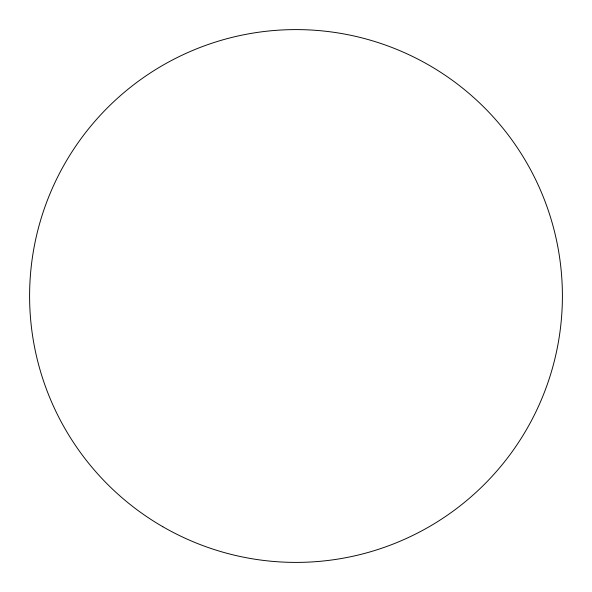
<?xml version="1.0" encoding="UTF-8"?>
<svg xmlns="http://www.w3.org/2000/svg" width="592" height="592" viewBox="0 0 592 592"><rect width="100%" height="100%" fill="white"/><g stroke="black" fill="none" stroke-linecap="round" stroke-linejoin="round"><path stroke-width="0.89" d="M162.8 526.71A266.4 266.4 0 0 0 562.4 296A266.4 266.4 0 0 0 162.8 65.29A266.4 266.4 0 0 0 162.8 526.71"/></g></svg>
